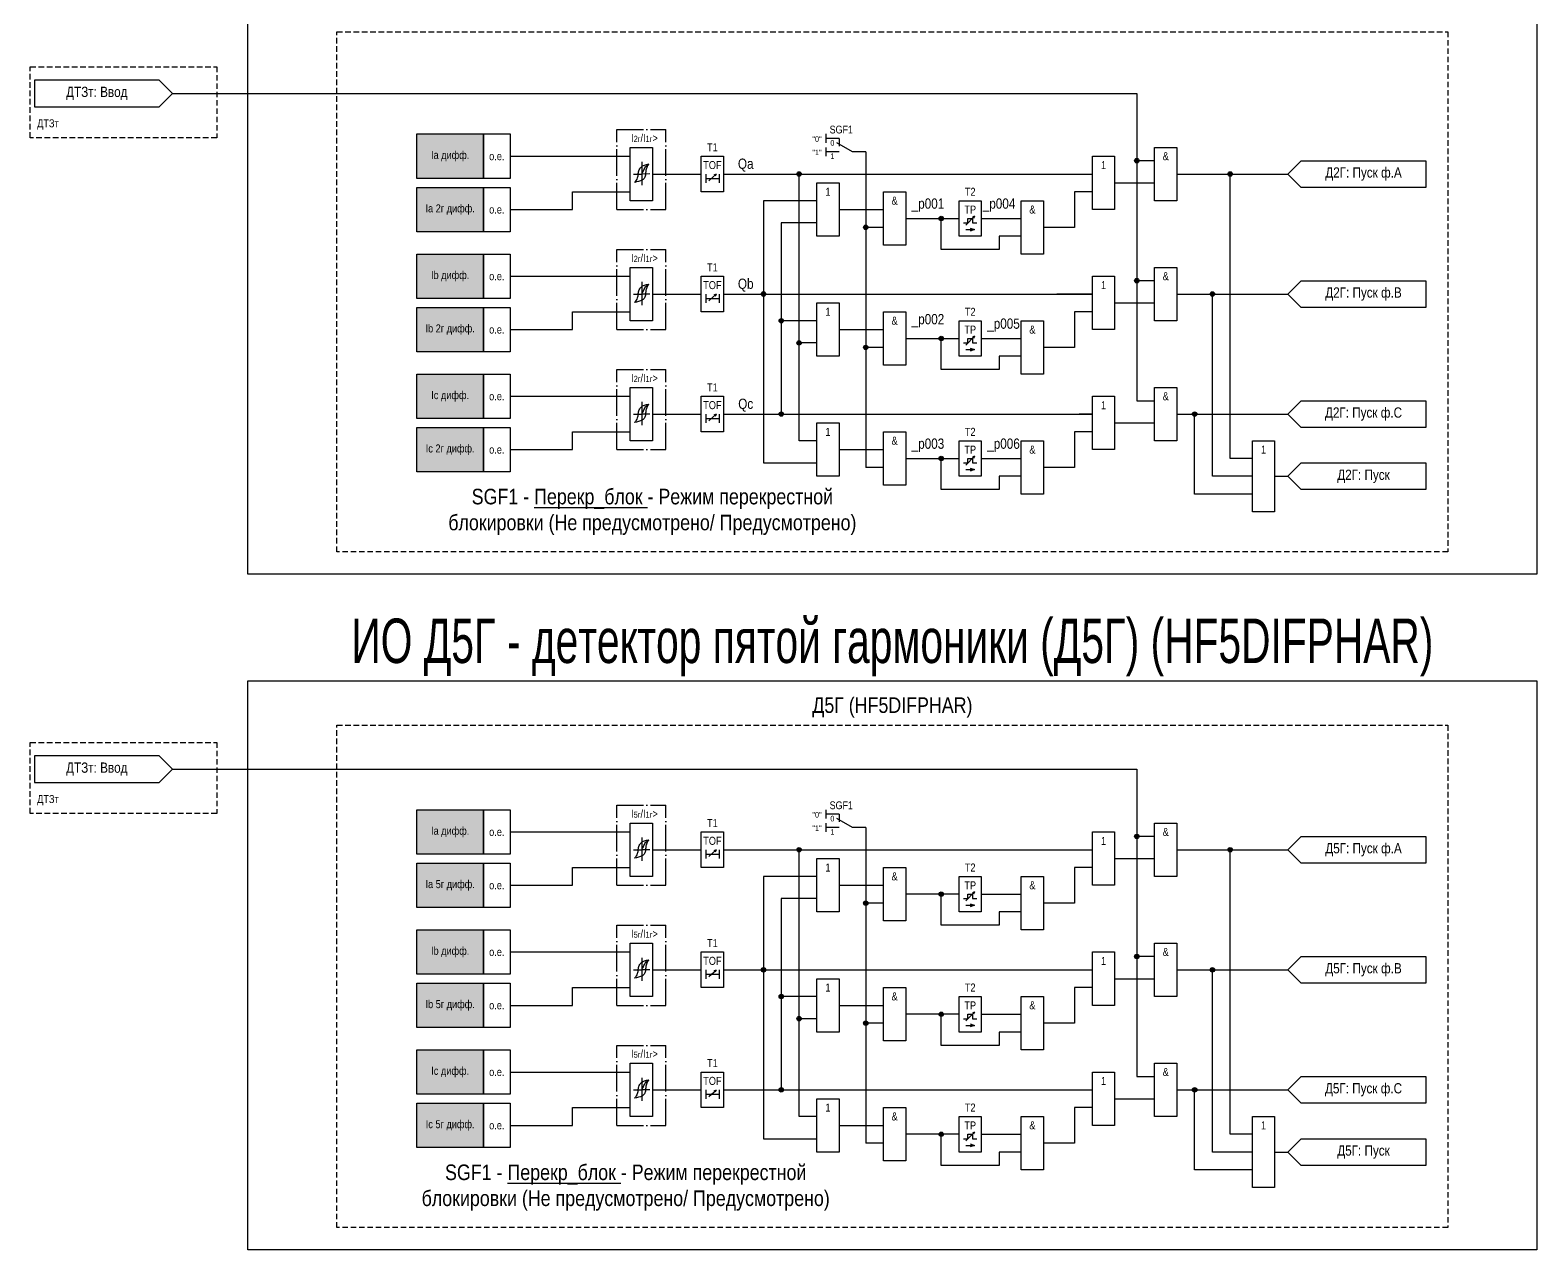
# Model space of a CAD drawing. Header units: millimetres. Extents: x 0 to 3543, y -1008 to 626.
# Drawn here: x 440 to 779, y -180 to 94.4 of the extents above; entities that cross this region are included whole.
import ezdxf
from ezdxf.enums import TextEntityAlignment as Align

# ---------------------------------------------------------------- set-up
doc = ezdxf.new("R2010")
doc.units = ezdxf.units.MM
doc.linetypes.add('ACAD_ISO04W100', pattern=[30, 24, -3, 0, -3])
doc.linetypes.add('штриховая2', pattern=[0.375, 0.25, -0.125])
doc.layers.add('TEXT', color=7, linetype='Continuous', lineweight=25)
doc.layers.add('Основная', color=7, linetype='Continuous')
doc.styles.add('1.8_Gost_RD', font='ARIALN.TTF', dxfattribs={"height": 1.8})
doc.styles.add('2.5_Gost_RD', font='ARIALN.TTF', dxfattribs={"height": 2.5})
doc.styles.add('3.5_Gost_RD', font='ARIALN.TTF', dxfattribs={"height": 3.5})
doc.styles.add('Вывод', font='ARIALN.TTF', dxfattribs={"height": 2.5})
doc.styles.add('Компонент', font='ARIALN.TTF', dxfattribs={"height": 3.5})

# ---------------------------------------------------------------- blocks, each defined once
blk = doc.blocks.new('*U898')
at = {"layer": 'Основная', "linetype": 'ACAD_ISO04W100', "ltscale": 0.25}
for p, q in [((0, 0), (11, 0)), ((0, -18), (0, 0)), ((11, -18), (11, 0)), ((0, -18), (11, -18))]:
    blk.add_line(p, q, dxfattribs=at)
at = {"layer": 'Основная', "style": 'Компонент'}
blk.add_attdef('ОУ', text='', height=3.5, dxfattribs=at).set_placement((11, 0), align=Align.MIDDLE_CENTER)
blk = doc.blocks.new('Точка')
at = {"ltscale": 100}
h = blk.add_hatch(color=256, dxfattribs=at)
h.dxf.hatch_style = 1
edge = h.paths.add_edge_path()
edge.add_arc((0, 0), 0.5, 0, 360)
blk.add_circle((0, 0), 0.5, dxfattribs=at)
blk = doc.blocks.new('*U958')
at = {"layer": 'Основная', "color": 0}
blk.add_line((0, 0), (7, 4), dxfattribs=at)
at = {"layer": 'Основная', "ltscale": 0.35}
blk.add_line((6, 6), (6, 2.5), dxfattribs=at)
blk = doc.blocks.new('*U1016')
at = {"layer": 'Основная', "color": 0}
for p, q in [((-3, 6), (-9, 6)), ((-3, 0), (-9, 0)), ((9, 0), (3, 0))]:
    blk.add_line(p, q, dxfattribs=at)
at = {"layer": 'Основная', "ltscale": 0.25, "xscale": -1}
blk.add_blockref('*U958', (3, 0), dxfattribs=at)
at = {"layer": 'Основная'}
for tag, height, style, p in [('В1', 2.5, 'Вывод', (-13, 6)), ('ОУ', 3.5, 'Компонент', (-2, 10)), ('В2', 2.5, 'Вывод', (-6, 4)), ('В3', 2.5, 'Вывод', (-6, -2))]:
    blk.add_attdef(tag, text='', height=height, dxfattribs=dict(at, style=style)).set_placement(p, align=Align.MIDDLE_CENTER)

msp = doc.modelspace()

# ---------------------------------------------------------------- hatches: boundary and pattern name
at = {"ltscale": 100, "true_color": 0xf7941d}
h = msp.add_hatch(color=30, dxfattribs=at)
h.dxf.hatch_style = 1
h.paths.add_polyline_path([(527, 71), (542, 71), (542, 61), (527, 61)])
h = msp.add_hatch(color=30, dxfattribs=at)
h.dxf.hatch_style = 1
h.paths.add_polyline_path([(527, 59), (542, 59), (542, 49), (527, 49)])
h = msp.add_hatch(color=30, dxfattribs=at)
h.dxf.hatch_style = 1
h.paths.add_polyline_path([(527, 44), (542, 44), (542, 34), (527, 34)])
h = msp.add_hatch(color=30, dxfattribs=at)
h.dxf.hatch_style = 1
h.paths.add_polyline_path([(527, 32), (542, 32), (542, 22), (527, 22)])
h = msp.add_hatch(color=30, dxfattribs=at)
h.dxf.hatch_style = 1
h.paths.add_polyline_path([(527, 17), (542, 17), (542, 7), (527, 7)])
h = msp.add_hatch(color=30, dxfattribs=at)
h.dxf.hatch_style = 1
h.paths.add_polyline_path([(527, 5), (542, 5), (542, -5), (527, -5)])
h = msp.add_hatch(color=30, dxfattribs=at)
h.dxf.hatch_style = 1
h.paths.add_polyline_path([(527, -81), (542, -81), (542, -91), (527, -91)])
h = msp.add_hatch(color=30, dxfattribs=at)
h.dxf.hatch_style = 1
h.paths.add_polyline_path([(527, -93), (542, -93), (542, -103), (527, -103)])
h = msp.add_hatch(color=30, dxfattribs=at)
h.dxf.hatch_style = 1
h.paths.add_polyline_path([(527, -108), (542, -108), (542, -118), (527, -118)])
h = msp.add_hatch(color=30, dxfattribs=at)
h.dxf.hatch_style = 1
h.paths.add_polyline_path([(527, -120), (542, -120), (542, -130), (527, -130)])
h = msp.add_hatch(color=30, dxfattribs=at)
h.dxf.hatch_style = 1
h.paths.add_polyline_path([(527, -135), (542, -135), (542, -145), (527, -145)])
h = msp.add_hatch(color=30, dxfattribs=at)
h.dxf.hatch_style = 1
h.paths.add_polyline_path([(527, -147), (542, -147), (542, -157), (527, -157)])

# ---------------------------------------------------------------- linework, layer by layer
at = {"ltscale": 100}
for p, q in [((628, 67), (628, -4)), ((693, 65), (689, 65)), ((650.5, 50.5), (652.5, 52.5)), ((652.5, 52.5), (651.9915, 52.2478)), ((652.5, 52.5), (652.2602, 52.0192)), ((654, 52), (663, 52)), ((650.5, 49.5), (652.5, 49.5)), ((693, 38), (689, 38)), ((650.5, 23.5), (652.5, 25.5)), ((652.5, 25.5), (651.9915, 25.2478)), ((652.5, 25.5), (652.2602, 25.0192)), ((654, 25), (663, 25)), ((650.5, 22.5), (652.5, 22.5)), ((650.5, -3.5), (652.5, -1.5)), ((652.5, -1.5), (651.9915, -1.7522)), ((652.5, -1.5), (652.2602, -1.9808)), ((654, -2), (663, -2)), ((650.5, -4.5), (652.5, -4.5)), ((628, -85), (628, -156)), ((693, -87), (689, -87)), ((649, -100), (637, -100)), ((650.5, -101.5), (652.5, -99.5)), ((652.5, -99.5), (651.9915, -99.7522)), ((652.5, -99.5), (652.2602, -99.9808)), ((654, -100), (663, -100)), ((650.5, -102.5), (652.5, -102.5)), ((693, -114), (689, -114)), ((649, -127), (637, -127)), ((650.5, -128.5), (652.5, -126.5)), ((652.5, -126.5), (651.9915, -126.7522)), ((652.5, -126.5), (652.2602, -126.9808)), ((654, -127), (663, -127)), ((650.5, -129.5), (652.5, -129.5)), ((649, -154), (637, -154)), ((650.5, -155.5), (652.5, -153.5)), ((652.5, -153.5), (651.9915, -153.7522)), ((652.5, -153.5), (652.2602, -153.9808)), ((654, -154), (663, -154)), ((650.5, -156.5), (652.5, -156.5))]:
    msp.add_line(p, q, dxfattribs=at)
at = {"color": 7, "ltscale": 100}
for p, q in [((592.7027, 60.463), (594.3736, 61.9489)), ((594.3736, 61.9489), (593.8516, 61.7261)), ((594.3736, 61.9489), (594.1068, 61.4826)), ((592.7027, 33.463), (594.3736, 34.9489)), ((594.3736, 34.9489), (593.8516, 34.7261)), ((594.3736, 34.9489), (594.1068, 34.4826)), ((592.7027, 6.463), (594.3736, 7.9489)), ((594.3736, 7.9489), (593.8516, 7.7261)), ((594.3736, 7.9489), (594.1068, 7.4826)), ((592.7027, -91.537), (594.3736, -90.0511)), ((594.3736, -90.0511), (593.8516, -90.2739)), ((594.3736, -90.0511), (594.1068, -90.5174)), ((592.7027, -118.537), (594.3736, -117.0511)), ((594.3736, -117.0511), (593.8516, -117.2739)), ((594.3736, -117.0511), (594.1068, -117.5174)), ((592.7027, -145.537), (594.3736, -144.0511)), ((594.3736, -144.0511), (593.8516, -144.2739)), ((594.3736, -144.0511), (594.1068, -144.5174))]:
    msp.add_line(p, q, dxfattribs=at)
at = {"color": 3, "ltscale": 100}
for points in [[(489, 104), (779, 104), (779, -28), (489, -28)], [(489, -52), (779, -52), (779, -180), (489, -180)]]:
    msp.add_lwpolyline(points, close=True, dxfattribs=at)
at = {"color": 4, "linetype": 'штриховая2', "ltscale": 5}
for points in [[(440, 86.1429), (482, 86.1429), (482, 70.1429), (440, 70.1429)], [(440, -65.8571), (482, -65.8571), (482, -81.8571), (440, -81.8571)]]:
    msp.add_lwpolyline(points, close=True, dxfattribs=at)
at = {"color": 4, "ltscale": 100}
for points in [[(472, 80.1429), (469, 83.1429), (441, 83.1429), (441, 77.1429), (469, 77.1429), (472, 80.1429)], [(472, 80.1429), (476, 80.1429)], [(472, -71.8571), (469, -68.8571), (441, -68.8571), (441, -74.8571), (469, -74.8571), (472, -71.8571)], [(472, -71.8571), (476, -71.8571)]]:
    msp.add_lwpolyline(points, dxfattribs=at)
at = {"color": 6, "ltscale": 100}
for points in [[(473, 80.1429), (689, 80.1429), (689, 11), (693, 11)], [(475, -71.8571), (689, -71.8571), (689, -141), (693, -141)]]:
    msp.add_lwpolyline(points, dxfattribs=at)
at = {"ltscale": 100}
for points in [[(527, 71), (542, 71), (542, 61), (527, 61)], [(542, 71), (548, 71), (548, 61), (542, 61)], [(591, 66), (596, 66), (596, 58), (591, 58)], [(527, 59), (542, 59), (542, 49), (527, 49)], [(542, 59), (548, 59), (548, 49), (542, 49)], [(649, 56), (654, 56), (654, 48), (649, 48)], [(527, 44), (542, 44), (542, 34), (527, 34)], [(542, 44), (548, 44), (548, 34), (542, 34)], [(591, 39), (596, 39), (596, 31), (591, 31)], [(527, 32), (542, 32), (542, 22), (527, 22)], [(542, 32), (548, 32), (548, 22), (542, 22)], [(649, 29), (654, 29), (654, 21), (649, 21)], [(527, 17), (542, 17), (542, 7), (527, 7)], [(542, 17), (548, 17), (548, 7), (542, 7)], [(591, 12), (596, 12), (596, 4), (591, 4)], [(527, 5), (542, 5), (542, -5), (527, -5)], [(542, 5), (548, 5), (548, -5), (542, -5)], [(649, 2), (654, 2), (654, -6), (649, -6)], [(715, 2), (720, 2), (720, -14), (715, -14)], [(527, -81), (542, -81), (542, -91), (527, -91)], [(542, -81), (548, -81), (548, -91), (542, -91)], [(591, -86), (596, -86), (596, -94), (591, -94)], [(527, -93), (542, -93), (542, -103), (527, -103)], [(542, -93), (548, -93), (548, -103), (542, -103)], [(649, -96), (654, -96), (654, -104), (649, -104)], [(527, -108), (542, -108), (542, -118), (527, -118)], [(542, -108), (548, -108), (548, -118), (542, -118)], [(591, -113), (596, -113), (596, -121), (591, -121)], [(527, -120), (542, -120), (542, -130), (527, -130)], [(542, -120), (548, -120), (548, -130), (542, -130)], [(649, -123), (654, -123), (654, -131), (649, -131)], [(527, -135), (542, -135), (542, -145), (527, -145)], [(542, -135), (548, -135), (548, -145), (542, -145)], [(591, -140), (596, -140), (596, -148), (591, -148)], [(527, -147), (542, -147), (542, -157), (527, -157)], [(542, -147), (548, -147), (548, -157), (542, -157)], [(649, -150), (654, -150), (654, -158), (649, -158)], [(715, -150), (720, -150), (720, -166), (715, -166)]]:
    msp.add_lwpolyline(points, close=True, dxfattribs=at)
for points in [[(592, 62), (592, 60)], [(595, 62), (595, 60)], [(596, 62), (679, 62)], [(617, 2), (613, 2), (613, 62)], [(698, 62), (722.9999, 62)], [(715, -2), (710, -2), (710, 62)], [(548, 54), (562, 54), (562, 58), (575, 58)], [(592, 61), (595, 61)], [(679, 58), (675, 58), (675, 50), (668, 50)], [(684, 60), (693, 60)], [(617, 56), (605, 56), (605, -3), (617, -3)], [(617, 51), (609, 51), (609, 8)], [(622, 54), (632, 54)], [(637, 52), (649, 52)], [(663, 48), (658, 48), (658, 45), (645, 45), (645, 52)], [(632, 50), (628, 50)], [(651.5, 49.8333), (652.5, 49.5), (651.5, 49.1667)], [(592, 35), (592, 33)], [(592, 34), (595, 34)], [(595, 35), (595, 33)], [(596, 35), (679, 35)], [(679, 35), (671, 35)], [(698, 35), (722.9999, 35)], [(715, -6), (706, -6), (706, 35)], [(548, 27), (562, 27), (562, 31), (575, 31)], [(679, 31), (675, 31), (675, 23), (668, 23)], [(679, 31), (675, 31)], [(684, 33), (693, 33)], [(617, 29), (609, 29)], [(617, 24), (613, 24)], [(622, 27), (632, 27)], [(637, 25), (649, 25)], [(663, 21), (658, 21), (658, 18), (645, 18), (645, 25)], [(632, 23), (628, 23)], [(651.5, 22.8333), (652.5, 22.5), (651.5, 22.1667)], [(592, 8), (592, 6)], [(592, 7), (595, 7)], [(595, 8), (595, 6)], [(596, 8), (679, 8)], [(679, 8), (676, 8)], [(698, 8), (722.9999, 8)], [(715, -10), (702, -10), (702, 8)], [(548, 0), (562, 0), (562, 4), (575, 4)], [(679, 4), (675, 4), (675, -4), (668, -4)], [(684, 6), (693, 6)], [(617, 2), (614, 2)], [(622, 0), (632, 0)], [(637, -2), (649, -2)], [(663, -6), (658, -6), (658, -9), (645, -9), (645, -2)], [(632, -4), (628, -4)], [(651.5, -4.1667), (652.5, -4.5), (651.5, -4.8333)], [(720, -6), (722.9999, -6)], [(592, -90), (592, -92)], [(592, -91), (595, -91)], [(595, -90), (595, -92)], [(596, -90), (679, -90)], [(617, -150), (613, -150), (613, -90)], [(698, -90), (722.9999, -90)], [(715, -154), (710, -154), (710, -90)], [(548, -98), (562, -98), (562, -94), (575, -94)], [(679, -94), (675, -94), (675, -102), (668, -102)], [(684, -92), (693, -92)], [(617, -96), (605, -96), (605, -155), (617, -155)], [(622, -98), (632, -98)], [(617, -101), (609, -101), (609, -144)], [(663, -104), (658, -104), (658, -107), (645, -107), (645, -100)], [(632, -102), (628, -102)], [(651.5, -102.1667), (652.5, -102.5), (651.5, -102.8333)], [(592, -117), (592, -119)], [(592, -118), (595, -118)], [(595, -117), (595, -119)], [(596, -117), (679, -117)], [(698, -117), (722.9999, -117)], [(715, -158), (706, -158), (706, -117)], [(548, -125), (562, -125), (562, -121), (575, -121)], [(679, -121), (675, -121), (675, -129), (668, -129)], [(684, -119), (693, -119)], [(617, -123), (609, -123)], [(622, -125), (632, -125)], [(617, -128), (613, -128)], [(663, -131), (658, -131), (658, -134), (645, -134), (645, -127)], [(632, -129), (628, -129)], [(651.5, -129.1667), (652.5, -129.5), (651.5, -129.8333)], [(592, -144), (592, -146)], [(592, -145), (595, -145)], [(595, -144), (595, -146)], [(596, -144), (679, -144)], [(698, -144), (722.9999, -144)], [(715, -162), (702, -162), (702, -144)], [(548, -152), (562, -152), (562, -148), (575, -148)], [(679, -148), (675, -148), (675, -156), (668, -156)], [(684, -146), (693, -146)], [(617, -150), (614, -150)], [(622, -152), (632, -152)], [(663, -158), (658, -158), (658, -161), (645, -161), (645, -154)], [(632, -156), (628, -156)], [(651.5, -156.1667), (652.5, -156.5), (651.5, -156.8333)], [(720, -158), (722.9999, -158)]]:
    msp.add_lwpolyline(points, dxfattribs=at)
at = {"color": 7, "ltscale": 100}
for points in [[(650, 51), (651, 51), (651, 52), (652, 52), (652, 51), (653, 51)], [(650, 24), (651, 24), (651, 25), (652, 25), (652, 24), (653, 24)], [(650, -3), (651, -3), (651, -2), (652, -2), (652, -3), (653, -3)], [(650, -101), (651, -101), (651, -100), (652, -100), (652, -101), (653, -101)], [(650, -128), (651, -128), (651, -127), (652, -127), (652, -128), (653, -128)], [(650, -155), (651, -155), (651, -154), (652, -154), (652, -155), (653, -155)]]:
    msp.add_lwpolyline(points, dxfattribs=at)
at = {"layer": 'Основная', "ltscale": 100}
for p, q in [((575, 66.5), (575, 68)), ((575, 68), (580, 68)), ((580, 68), (580, 62)), ((619, 71), (619, 69)), ((619, 68), (619, 66)), ((575, 59), (575, 67)), ((580, 62), (591, 62)), ((580, 62), (580, 56)), ((575, 56), (575, 59)), ((580, 56), (575, 56)), ((575, 39.5), (575, 41)), ((575, 41), (580, 41)), ((580, 41), (580, 35)), ((575, 32), (575, 40)), ((580, 35), (591, 35)), ((580, 35), (580, 29)), ((575, 29), (575, 32)), ((580, 29), (575, 29)), ((575, 12.5), (575, 14)), ((575, 14), (580, 14)), ((580, 14), (580, 8)), ((575, 5), (575, 13)), ((580, 8), (591, 8)), ((580, 8), (580, 2)), ((575, 2), (575, 5)), ((580, 2), (575, 2)), ((619, -81), (619, -83)), ((575, -85.5), (575, -84)), ((575, -84), (580, -84)), ((580, -84), (580, -90)), ((619, -84), (619, -86)), ((575, -93), (575, -85)), ((580, -90), (591, -90)), ((580, -90), (580, -96)), ((575, -96), (575, -93)), ((580, -96), (575, -96)), ((575, -112.5), (575, -111)), ((575, -111), (580, -111)), ((580, -111), (580, -117)), ((575, -120), (575, -112)), ((580, -117), (591, -117)), ((580, -117), (580, -123)), ((575, -123), (575, -120)), ((580, -123), (575, -123)), ((575, -139.5), (575, -138)), ((575, -138), (580, -138)), ((580, -138), (580, -144)), ((575, -147), (575, -139)), ((580, -144), (591, -144)), ((580, -144), (580, -150)), ((575, -150), (575, -147)), ((580, -150), (575, -150))]:
    msp.add_line(p, q, dxfattribs=at)
at = {"layer": 'Основная', "color": 7, "ltscale": 100}
for p, q in [((548, 66), (575, 66)), ((575.7865, 62.0009), (577.6014, 62.0009)), ((579.4163, 62.0028), (577.6014, 62.0009)), ((548, 39), (575, 39)), ((575.7865, 35.0009), (577.6014, 35.0009)), ((579.4163, 35.0028), (577.6014, 35.0009)), ((548, 12), (575, 12)), ((575.7865, 8.0009), (577.6014, 8.0009)), ((579.4163, 8.0028), (577.6014, 8.0009)), ((548, -86), (575, -86)), ((575.7865, -89.9991), (577.6014, -89.9991)), ((579.4163, -89.9972), (577.6014, -89.9991)), ((548, -113), (575, -113)), ((575.7865, -116.9991), (577.6014, -116.9991)), ((579.4163, -116.9972), (577.6014, -116.9991)), ((548, -140), (575, -140)), ((575.7865, -143.9991), (577.6014, -143.9991)), ((579.4163, -143.9972), (577.6014, -143.9991))]:
    msp.add_line(p, q, dxfattribs=at)
at = {"layer": 'Основная'}
for p, q in [((577.6, 64.72), (577.6, 59.52)), ((577.6, 37.72), (577.6, 32.52)), ((577.6, 10.72), (577.6, 5.52)), ((577.6, -87.28), (577.6, -92.48)), ((577.6, -114.28), (577.6, -119.48)), ((577.6, -141.28), (577.6, -146.48))]:
    msp.add_line(p, q, dxfattribs=at)
at = {"layer": 'Основная', "linetype": 'штриховая2', "ltscale": 5}
for points in [[(509, 94), (759, 94), (759, -23), (509, -23)], [(509, -62), (759, -62), (759, -175), (509, -175)]]:
    msp.add_lwpolyline(points, close=True, dxfattribs=at)
at = {"layer": 'Основная', "ltscale": 100}
for points in [[(693, 68), (698, 68), (698, 56), (693, 56)], [(679, 66), (684, 66), (684, 54), (679, 54)], [(753.9999, 65), (753.9999, 59), (725.9999, 59), (722.9999, 62), (725.9999, 65)], [(617, 60), (622, 60), (622, 48), (617, 48)], [(632, 58), (637, 58), (637, 46), (632, 46)], [(663, 56), (668, 56), (668, 44), (663, 44)], [(693, 41), (698, 41), (698, 29), (693, 29)], [(679, 39), (684, 39), (684, 27), (679, 27)], [(753.9999, 38), (753.9999, 32), (725.9999, 32), (722.9999, 35), (725.9999, 38)], [(617, 33), (622, 33), (622, 21), (617, 21)], [(632, 31), (637, 31), (637, 19), (632, 19)], [(663, 29), (668, 29), (668, 17), (663, 17)], [(693, 14), (698, 14), (698, 2), (693, 2)], [(679, 12), (684, 12), (684, 0), (679, 0)], [(753.9999, 11), (753.9999, 5), (725.9999, 5), (722.9999, 8), (725.9999, 11)], [(617, 6), (622, 6), (622, -6), (617, -6)], [(632, 4), (637, 4), (637, -8), (632, -8)], [(663, 2), (668, 2), (668, -10), (663, -10)], [(753.9999, -3), (753.9999, -9), (725.9999, -9), (722.9999, -6), (725.9999, -3)], [(693, -84), (698, -84), (698, -96), (693, -96)], [(679, -86), (684, -86), (684, -98), (679, -98)], [(753.9999, -87), (753.9999, -93), (725.9999, -93), (722.9999, -90), (725.9999, -87)], [(617, -92), (622, -92), (622, -104), (617, -104)], [(632, -94), (637, -94), (637, -106), (632, -106)], [(663, -96), (668, -96), (668, -108), (663, -108)], [(693, -111), (698, -111), (698, -123), (693, -123)], [(679, -113), (684, -113), (684, -125), (679, -125)], [(753.9999, -114), (753.9999, -120), (725.9999, -120), (722.9999, -117), (725.9999, -114)], [(617, -119), (622, -119), (622, -131), (617, -131)], [(632, -121), (637, -121), (637, -133), (632, -133)], [(663, -123), (668, -123), (668, -135), (663, -135)], [(693, -138), (698, -138), (698, -150), (693, -150)], [(679, -140), (684, -140), (684, -152), (679, -152)], [(753.9999, -141), (753.9999, -147), (725.9999, -147), (722.9999, -144), (725.9999, -141)], [(617, -146), (622, -146), (622, -158), (617, -158)], [(632, -148), (637, -148), (637, -160), (632, -160)], [(663, -150), (668, -150), (668, -162), (663, -162)], [(753.9999, -155), (753.9999, -161), (725.9999, -161), (722.9999, -158), (725.9999, -155)]]:
    msp.add_lwpolyline(points, close=True, dxfattribs=at)
at = {"layer": 'Основная'}
for points in [[(576.8, 61.92), (576.6, 61.1319), (576, 60.12)], [(578.4795, 61.92), (578.2473, 61.1319), (577.7586, 60.6696), (576, 60.12)], [(576.8, 61.92), (576.9527, 62.7081), (577.4415, 63.5439), (579.2, 64.257)], [(577.6014, 62.0009), (578, 62.72), (578.4669, 63.5973), (579.2, 64.257)], [(578.4795, 61.92), (578.6, 62.7081), (578.8118, 63.5439), (579.2, 64.257)], [(576.8, 34.92), (576.6, 34.1319), (576, 33.12)], [(578.4795, 34.92), (578.2473, 34.1319), (577.7586, 33.6696), (576, 33.12)], [(576.8, 34.92), (576.9527, 35.7081), (577.4415, 36.5439), (579.2, 37.257)], [(577.6014, 35.0009), (578, 35.72), (578.4669, 36.5973), (579.2, 37.257)], [(578.4795, 34.92), (578.6, 35.7081), (578.8118, 36.5439), (579.2, 37.257)], [(576.8, 7.92), (576.9527, 8.7081), (577.4415, 9.5439), (579.2, 10.257)], [(577.6014, 8.0009), (578, 8.72), (578.4669, 9.5973), (579.2, 10.257)], [(578.4795, 7.92), (578.6, 8.7081), (578.8118, 9.5439), (579.2, 10.257)], [(576.8, 7.92), (576.6, 7.1319), (576, 6.12)], [(578.4795, 7.92), (578.2473, 7.1319), (577.7586, 6.6696), (576, 6.12)], [(576.8, -90.08), (576.9527, -89.2919), (577.4415, -88.4561), (579.2, -87.743)], [(577.6014, -89.9991), (578, -89.28), (578.4669, -88.4027), (579.2, -87.743)], [(578.4795, -90.08), (578.6, -89.2919), (578.8118, -88.4561), (579.2, -87.743)], [(576.8, -90.08), (576.6, -90.8681), (576, -91.88)], [(578.4795, -90.08), (578.2473, -90.8681), (577.7586, -91.3304), (576, -91.88)], [(576.8, -117.08), (576.9527, -116.2919), (577.4415, -115.4561), (579.2, -114.743)], [(577.6014, -116.9991), (578, -116.28), (578.4669, -115.4027), (579.2, -114.743)], [(578.4795, -117.08), (578.6, -116.2919), (578.8118, -115.4561), (579.2, -114.743)], [(576.8, -117.08), (576.6, -117.8681), (576, -118.88)], [(578.4795, -117.08), (578.2473, -117.8681), (577.7586, -118.3304), (576, -118.88)], [(576.8, -144.08), (576.9527, -143.2919), (577.4415, -142.4561), (579.2, -141.743)], [(577.6014, -143.9991), (578, -143.28), (578.4669, -142.4027), (579.2, -141.743)], [(578.4795, -144.08), (578.6, -143.2919), (578.8118, -142.4561), (579.2, -141.743)], [(576.8, -144.08), (576.6, -144.8681), (576, -145.88)], [(578.4795, -144.08), (578.2473, -144.8681), (577.7586, -145.3304), (576, -145.88)]]:
    msp.add_spline(points, degree=3, dxfattribs=at)

# ---------------------------------------------------------------- block references
at = {"layer": 'Основная', "ltscale": 0.25}
for p in [(572, 72), (572, 45), (572, 18), (572, -80), (572, -107), (572, -134)]:
    msp.add_blockref('*U898', p, dxfattribs=at)
ref = msp.add_blockref('*U1016', (623.5, 67), dxfattribs=dict(at, xscale=0.5, yscale=0.5, zscale=0.5))
ref.add_attrib('ОУ', 'SGF1', dxfattribs={"height": 1.75, "style": 'Компонент'}).set_placement((622.5, 72), align=Align.MIDDLE_CENTER)
ref.add_attrib('В2', '0', dxfattribs={"height": 1.25, "style": 'Вывод'}).set_placement((620.5, 69), align=Align.MIDDLE_CENTER)
ref.add_attrib('В3', '1', dxfattribs={"height": 1.25, "style": 'Вывод'}).set_placement((620.5, 66), align=Align.MIDDLE_CENTER)
at = {"layer": 'Основная', "ltscale": 100}
for p in [(689, 65), (613, 62), (710, 62), (645, 52), (628, 50), (689, 38), (605, 35), (706, 35), (609, 29), (613, 24), (645, 25), (628, 23), (609, 8), (702, 8), (645, -2), (689, -87), (613, -90), (710, -90), (628, -102), (645, -100), (689, -114), (605, -117), (706, -117), (609, -123), (613, -128), (628, -129), (645, -127), (609, -144), (702, -144), (645, -154)]:
    msp.add_blockref('Точка', p, dxfattribs=at)
at = {"layer": 'Основная', "ltscale": 0.25}
ref = msp.add_blockref('*U1016', (623.5, -85), dxfattribs=dict(at, xscale=0.5, yscale=0.5, zscale=0.5))
ref.add_attrib('ОУ', 'SGF1', dxfattribs={"height": 1.75, "style": 'Компонент'}).set_placement((622.5, -80), align=Align.MIDDLE_CENTER)
ref.add_attrib('В2', '0', dxfattribs={"height": 1.25, "style": 'Вывод'}).set_placement((620.5, -83), align=Align.MIDDLE_CENTER)
ref.add_attrib('В3', '1', dxfattribs={"height": 1.25, "style": 'Вывод'}).set_placement((620.5, -86), align=Align.MIDDLE_CENTER)

# ---------------------------------------------------------------- texts
at = {"color": 4, "ltscale": 100, "char_height": 1.8, "width": 8, "attachment_point": 5, "style": '2.5_Gost_RD'}
for insert in [(444, 73.1429), (444, -78.8571)]:
    msp.add_mtext('ДТЗт', dxfattribs=dict(at, insert=insert))
at = {"ltscale": 100, "char_height": 1.8, "attachment_point": 5}
for s, insert, width, style in [('T1', (593.5, 68), 5, '2.5_Gost_RD'), ('Ia дифф.', (534.5, 66), 15, '1.8_Gost_RD'), ('о.е.', (545, 66), 6, '1.8_Gost_RD'), ('TOF', (593.5, 64), 5, '2.5_Gost_RD'), ('T2', (651.5, 58), 5, '2.5_Gost_RD'), ('Ia 2г дифф.', (534.5, 54), 13.071594, '1.8_Gost_RD'), ('о.е.', (545, 54), 6, '1.8_Gost_RD'), ('TP', (651.5, 54), 5, '2.5_Gost_RD'), ('T1', (593.5, 41), 5, '2.5_Gost_RD'), ('Ib дифф.', (534.5, 39), 15, '1.8_Gost_RD'), ('о.е.', (545, 39), 6, '1.8_Gost_RD'), ('TOF', (593.5, 37), 5, '2.5_Gost_RD'), ('T2', (651.5, 31), 5, '2.5_Gost_RD'), ('Ib 2г дифф.', (534.5, 27), 13.071594, '1.8_Gost_RD'), ('о.е.', (545, 27), 6, '1.8_Gost_RD'), ('TP', (651.5, 27), 5, '2.5_Gost_RD'), ('T1', (593.5, 14), 5, '2.5_Gost_RD'), ('Ic дифф.', (534.5, 12), 15, '1.8_Gost_RD'), ('о.е.', (545, 12), 6, '1.8_Gost_RD'), ('TOF', (593.5, 10), 5, '2.5_Gost_RD'), ('T2', (651.5, 4), 5, '2.5_Gost_RD'), ('Ic 2г дифф.', (534.5, 0), 13.593582, '1.8_Gost_RD'), ('о.е.', (545, 0), 6, '1.8_Gost_RD'), ('TP', (651.5, 0), 5, '2.5_Gost_RD'), ('Ia дифф.', (534.5, -86), 15, '1.8_Gost_RD'), ('T1', (593.5, -84), 5, '2.5_Gost_RD'), ('о.е.', (545, -86), 6, '1.8_Gost_RD'), ('TOF', (593.5, -88), 5, '2.5_Gost_RD'), ('T2', (651.5, -94), 5, '2.5_Gost_RD'), ('Ia 5г дифф.', (534.5, -98), 12.788138, '1.8_Gost_RD'), ('о.е.', (545, -98), 6, '1.8_Gost_RD'), ('TP', (651.5, -98), 5, '2.5_Gost_RD'), ('Ib дифф.', (534.5, -113), 15, '1.8_Gost_RD'), ('T1', (593.5, -111), 5, '2.5_Gost_RD'), ('о.е.', (545, -113), 6, '1.8_Gost_RD'), ('TOF', (593.5, -115), 5, '2.5_Gost_RD'), ('T2', (651.5, -121), 5, '2.5_Gost_RD'), ('Ib 5г дифф.', (534.5, -125), 13.868226, '1.8_Gost_RD'), ('о.е.', (545, -125), 6, '1.8_Gost_RD'), ('TP', (651.5, -125), 5, '2.5_Gost_RD'), ('Ic дифф.', (534.5, -140), 15, '1.8_Gost_RD'), ('T1', (593.5, -138), 5, '2.5_Gost_RD'), ('о.е.', (545, -140), 6, '1.8_Gost_RD'), ('TOF', (593.5, -142), 5, '2.5_Gost_RD'), ('T2', (651.5, -148), 5, '2.5_Gost_RD'), ('Ic 5г дифф.', (534.5, -152), 13.848856, '1.8_Gost_RD'), ('о.е.', (545, -152), 6, '1.8_Gost_RD'), ('TP', (651.5, -152), 5, '2.5_Gost_RD')]:
    msp.add_mtext(s, dxfattribs=dict(at, insert=insert, width=width, style=style))
at = {"color": 6, "ltscale": 100, "char_height": 2.3, "width": 28, "attachment_point": 5, "style": '2.5_Gost_RD'}
for s, insert in [('Qa', (601, 64)), ('_p001', (642, 55)), ('_p004', (658, 55)), ('Qb', (601, 37)), ('_p002', (642, 29)), ('_p005', (659, 28)), ('Qc', (601, 10)), ('_p003', (642, 1)), ('_p006', (659, 1))]:
    msp.add_mtext(s, dxfattribs=dict(at, insert=insert))
at = {"color": 30, "ltscale": 100, "attachment_point": 5, "style": '3.5_Gost_RD'}
for s, insert, char_height, width in [('SGF1 - {\\LПерекр_блок} - Режим перекрестной блокировки (Не предусмотрено/ Предусмотрено)', (580, -14), 3.5, 97.07147), ('{\\W0.8;\\C3;ИО Д5Г - детектор пятой гармоники (Д5Г) (HF5DIFPHAR)}', (634, -44.5), 10, 290), ('\\pt108.5;Д5Г (HF5DIFPHAR)', (634, -58), 3.5, 250), ('SGF1 - {\\LПерекр_блок} - Режим перекрестной блокировки (Не предусмотрено/ Предусмотрено)', (574, -166), 3.5, 97.07147)]:
    msp.add_mtext(s, dxfattribs=dict(at, insert=insert, char_height=char_height, width=width))
at = {"layer": 'TEXT', "color": 4, "ltscale": 100, "char_height": 2.3, "width": 28, "attachment_point": 5, "style": '2.5_Gost_RD'}
for insert in [(455, 80.1429), (455, -71.8571)]:
    msp.add_mtext('ДТЗт: Ввод', dxfattribs=dict(at, insert=insert))
at = {"layer": 'Основная', "color": 7, "ltscale": 100, "char_height": 1.8, "attachment_point": 1, "style": '1.8_Gost_RD'}
for s, insert in [('\\pi-0.78314;I{\\H0.77778x;2г\\H1.2857x;/I\\H0.77778x;1г\\H1.2857x;>}', (576, 71)), ('\\pi-0.78314;I{\\H0.77778x;2г\\H1.2857x;/I\\H0.77778x;1г\\H1.2857x;>}', (576, 44)), ('\\pi-0.78314;I{\\H0.77778x;2г\\H1.2857x;/I\\H0.77778x;1г\\H1.2857x;>}', (576, 17)), ('\\pi-0.78314;I{\\H0.77778x;5г\\H1.2857x;/I\\H0.77778x;1г\\H1.2857x;>}', (576, -81)), ('\\pi-0.78314;I{\\H0.77778x;5г\\H1.2857x;/I\\H0.77778x;1г\\H1.2857x;>}', (576, -108)), ('\\pi-0.78314;I{\\H0.77778x;5г\\H1.2857x;/I\\H0.77778x;1г\\H1.2857x;>}', (576, -135))]:
    msp.add_mtext_dynamic_manual_height_columns(s, width=4, gutter_width=17.5, heights=[0], dxfattribs=dict(at, insert=insert))
at = {"layer": 'Основная', "ltscale": 100, "char_height": 1.25, "attachment_point": 1, "style": '3.5_Gost_RD'}
for s, insert in [('"0"', (616, 70.4962)), ('"1"', (616, 67.4962)), ('"0"', (616, -81.5038)), ('"1"', (616, -84.5038))]:
    msp.add_mtext_dynamic_manual_height_columns(s, width=2, gutter_width=17.5, heights=[0], dxfattribs=dict(at, insert=insert))
at = {"layer": 'Основная', "ltscale": 100, "char_height": 1.8, "width": 5, "attachment_point": 5, "style": '2.5_Gost_RD'}
for s, insert in [('1', (681.5, 64)), ('&', (695.5, 66)), ('1', (619.5, 58)), ('&', (634.5, 56)), ('&', (665.5, 54)), ('1', (681.5, 37)), ('&', (695.5, 39)), ('1', (619.5, 31)), ('&', (634.5, 29)), ('&', (665.5, 27)), ('1', (681.5, 10)), ('&', (695.5, 12)), ('1', (619.5, 4)), ('&', (634.5, 2)), ('&', (665.5, 0)), ('1', (717.5, 0)), ('1', (681.5, -88)), ('&', (695.5, -86)), ('1', (619.5, -94)), ('&', (634.5, -96)), ('&', (665.5, -98)), ('1', (681.5, -115)), ('&', (695.5, -113)), ('1', (619.5, -121)), ('&', (634.5, -123)), ('&', (665.5, -125)), ('1', (681.5, -142)), ('&', (695.5, -140)), ('1', (619.5, -148)), ('&', (634.5, -150)), ('&', (665.5, -152)), ('1', (717.5, -152))]:
    msp.add_mtext(s, dxfattribs=dict(at, insert=insert))
at = {"layer": 'Основная', "color": 3, "ltscale": 100, "char_height": 2.3, "width": 28, "attachment_point": 5, "style": '2.5_Gost_RD'}
for s, insert in [('{\\C256;Д2Г: Пуск ф.А}', (740, 62)), ('{\\C256;Д2Г: Пуск ф.В}', (740, 35)), ('{\\C256;Д2Г: Пуск ф.С}', (740, 8)), ('{\\C256;Д2Г: Пуск}', (740, -6))]:
    msp.add_mtext(s, dxfattribs=dict(at, insert=insert))
at = {"layer": 'Основная', "color": 0, "ltscale": 100, "char_height": 2.3, "width": 28, "attachment_point": 5, "style": '2.5_Gost_RD'}
for s, insert in [('{\\C256;Д5Г: Пуск ф.А}', (740, -90)), ('Д5Г: Пуск ф.B', (740, -117)), ('{\\C256;Д5Г: Пуск ф.C}', (740, -144)), ('{\\C256;Д5Г: Пуск}', (740, -158))]:
    msp.add_mtext(s, dxfattribs=dict(at, insert=insert))

doc.saveas('drawing.dxf')
